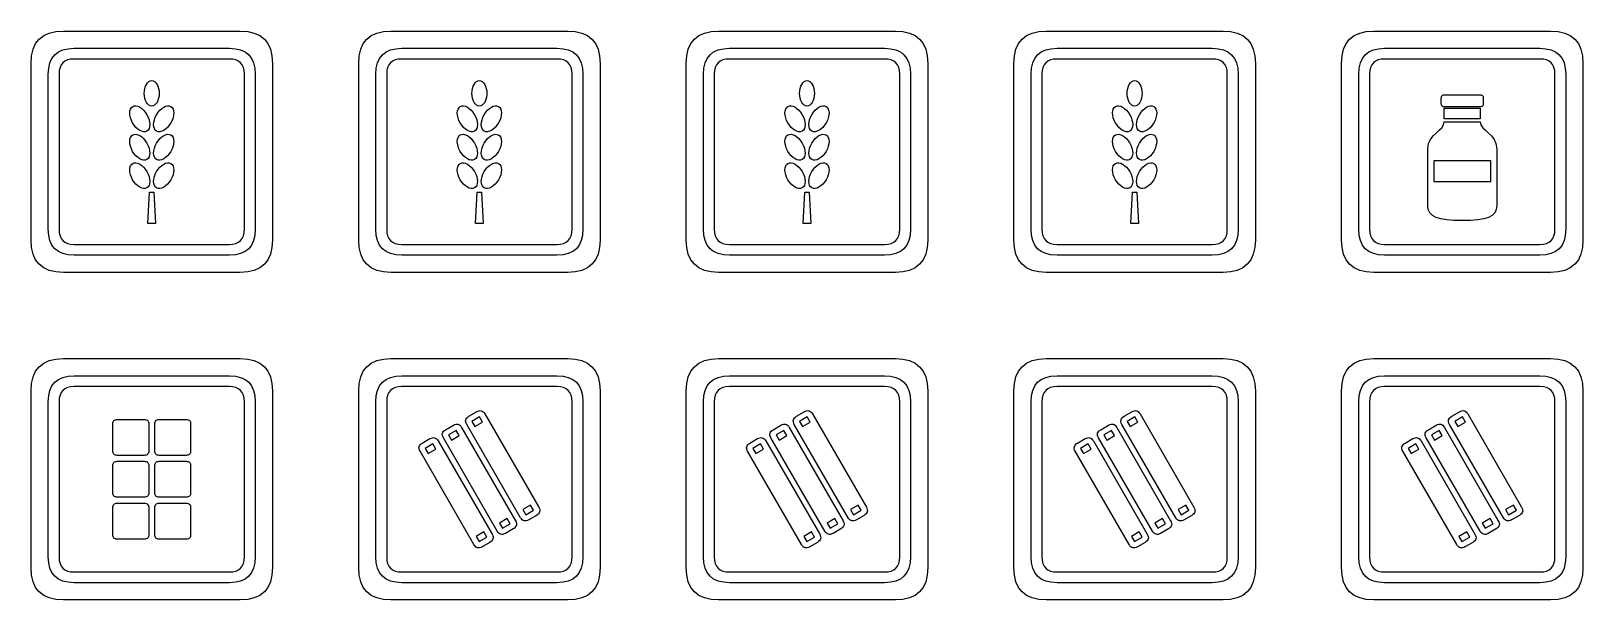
# Model space of a CAD drawing. Extents: x 4 to 289, y 4 to 30.
# Drawn here: x 4 to 76, y 4 to 30.4 of the extents above; entities that cross this region are included whole.
import ezdxf

# ---------------------------------------------------------------- set-up
doc = ezdxf.new("R2010")
doc.units = 0
doc.layers.add('CUT', color=1, linetype='CONTINUOUS')
doc.layers.add('RASTER', color=7, linetype='CONTINUOUS')

msp = doc.modelspace()

# ---------------------------------------------------------------- linework, layer by layer
at = {"layer": 'CUT'}
for points in [[(4, 28.9), (4.023, 29.252), (4.094, 29.556), (4.211, 29.814), (4.375, 30.025), (4.586, 30.189), (4.844, 30.306), (5.148, 30.377), (5.5, 30.4), (13.7, 30.4), (14.052, 30.377), (14.356, 30.306), (14.614, 30.189), (14.825, 30.025), (14.989, 29.814), (15.106, 29.556), (15.177, 29.252), (15.2, 28.9), (15.2, 20.7), (15.177, 20.348), (15.106, 20.044), (14.989, 19.786), (14.825, 19.575), (14.614, 19.411), (14.356, 19.294), (14.052, 19.223), (13.7, 19.2), (5.5, 19.2), (5.148, 19.223), (4.844, 19.294), (4.586, 19.411), (4.375, 19.575), (4.211, 19.786), (4.094, 20.044), (4.023, 20.348), (4, 20.7)], [(19.2, 28.9), (19.223, 29.252), (19.294, 29.556), (19.411, 29.814), (19.575, 30.025), (19.786, 30.189), (20.044, 30.306), (20.348, 30.377), (20.7, 30.4), (28.9, 30.4), (29.252, 30.377), (29.556, 30.306), (29.814, 30.189), (30.025, 30.025), (30.189, 29.814), (30.306, 29.556), (30.377, 29.252), (30.4, 28.9), (30.4, 20.7), (30.377, 20.348), (30.306, 20.044), (30.189, 19.786), (30.025, 19.575), (29.814, 19.411), (29.556, 19.294), (29.252, 19.223), (28.9, 19.2), (20.7, 19.2), (20.348, 19.223), (20.044, 19.294), (19.786, 19.411), (19.575, 19.575), (19.411, 19.786), (19.294, 20.044), (19.223, 20.348), (19.2, 20.7)], [(34.4, 28.9), (34.423, 29.252), (34.494, 29.556), (34.611, 29.814), (34.775, 30.025), (34.986, 30.189), (35.244, 30.306), (35.548, 30.377), (35.9, 30.4), (44.1, 30.4), (44.452, 30.377), (44.756, 30.306), (45.014, 30.189), (45.225, 30.025), (45.389, 29.814), (45.506, 29.556), (45.577, 29.252), (45.6, 28.9), (45.6, 20.7), (45.577, 20.348), (45.506, 20.044), (45.389, 19.786), (45.225, 19.575), (45.014, 19.411), (44.756, 19.294), (44.452, 19.223), (44.1, 19.2), (35.9, 19.2), (35.548, 19.223), (35.244, 19.294), (34.986, 19.411), (34.775, 19.575), (34.611, 19.786), (34.494, 20.044), (34.423, 20.348), (34.4, 20.7)], [(49.6, 28.9), (49.623, 29.252), (49.694, 29.556), (49.811, 29.814), (49.975, 30.025), (50.186, 30.189), (50.444, 30.306), (50.748, 30.377), (51.1, 30.4), (59.3, 30.4), (59.652, 30.377), (59.956, 30.306), (60.214, 30.189), (60.425, 30.025), (60.589, 29.814), (60.706, 29.556), (60.777, 29.252), (60.8, 28.9), (60.8, 20.7), (60.777, 20.348), (60.706, 20.044), (60.589, 19.786), (60.425, 19.575), (60.214, 19.411), (59.956, 19.294), (59.652, 19.223), (59.3, 19.2), (51.1, 19.2), (50.748, 19.223), (50.444, 19.294), (50.186, 19.411), (49.975, 19.575), (49.811, 19.786), (49.694, 20.044), (49.623, 20.348), (49.6, 20.7)], [(64.8, 28.9), (64.823, 29.252), (64.894, 29.556), (65.011, 29.814), (65.175, 30.025), (65.386, 30.189), (65.644, 30.306), (65.948, 30.377), (66.3, 30.4), (74.5, 30.4), (74.852, 30.377), (75.156, 30.306), (75.414, 30.189), (75.625, 30.025), (75.789, 29.814), (75.906, 29.556), (75.977, 29.252), (76, 28.9), (76, 20.7), (75.977, 20.348), (75.906, 20.044), (75.789, 19.786), (75.625, 19.575), (75.414, 19.411), (75.156, 19.294), (74.852, 19.223), (74.5, 19.2), (66.3, 19.2), (65.948, 19.223), (65.644, 19.294), (65.386, 19.411), (65.175, 19.575), (65.011, 19.786), (64.894, 20.044), (64.823, 20.348), (64.8, 20.7)], [(4, 13.7), (4.023, 14.052), (4.094, 14.356), (4.211, 14.614), (4.375, 14.825), (4.586, 14.989), (4.844, 15.106), (5.148, 15.177), (5.5, 15.2), (13.7, 15.2), (14.052, 15.177), (14.356, 15.106), (14.614, 14.989), (14.825, 14.825), (14.989, 14.614), (15.106, 14.356), (15.177, 14.052), (15.2, 13.7), (15.2, 5.5), (15.177, 5.148), (15.106, 4.844), (14.989, 4.586), (14.825, 4.375), (14.614, 4.211), (14.356, 4.094), (14.052, 4.023), (13.7, 4), (5.5, 4), (5.148, 4.023), (4.844, 4.094), (4.586, 4.211), (4.375, 4.375), (4.211, 4.586), (4.094, 4.844), (4.023, 5.148), (4, 5.5)], [(19.2, 13.7), (19.223, 14.052), (19.294, 14.356), (19.411, 14.614), (19.575, 14.825), (19.786, 14.989), (20.044, 15.106), (20.348, 15.177), (20.7, 15.2), (28.9, 15.2), (29.252, 15.177), (29.556, 15.106), (29.814, 14.989), (30.025, 14.825), (30.189, 14.614), (30.306, 14.356), (30.377, 14.052), (30.4, 13.7), (30.4, 5.5), (30.377, 5.148), (30.306, 4.844), (30.189, 4.586), (30.025, 4.375), (29.814, 4.211), (29.556, 4.094), (29.252, 4.023), (28.9, 4), (20.7, 4), (20.348, 4.023), (20.044, 4.094), (19.786, 4.211), (19.575, 4.375), (19.411, 4.586), (19.294, 4.844), (19.223, 5.148), (19.2, 5.5)], [(34.4, 13.7), (34.423, 14.052), (34.494, 14.356), (34.611, 14.614), (34.775, 14.825), (34.986, 14.989), (35.244, 15.106), (35.548, 15.177), (35.9, 15.2), (44.1, 15.2), (44.452, 15.177), (44.756, 15.106), (45.014, 14.989), (45.225, 14.825), (45.389, 14.614), (45.506, 14.356), (45.577, 14.052), (45.6, 13.7), (45.6, 5.5), (45.577, 5.148), (45.506, 4.844), (45.389, 4.586), (45.225, 4.375), (45.014, 4.211), (44.756, 4.094), (44.452, 4.023), (44.1, 4), (35.9, 4), (35.548, 4.023), (35.244, 4.094), (34.986, 4.211), (34.775, 4.375), (34.611, 4.586), (34.494, 4.844), (34.423, 5.148), (34.4, 5.5)], [(49.6, 13.7), (49.623, 14.052), (49.694, 14.356), (49.811, 14.614), (49.975, 14.825), (50.186, 14.989), (50.444, 15.106), (50.748, 15.177), (51.1, 15.2), (59.3, 15.2), (59.652, 15.177), (59.956, 15.106), (60.214, 14.989), (60.425, 14.825), (60.589, 14.614), (60.706, 14.356), (60.777, 14.052), (60.8, 13.7), (60.8, 5.5), (60.777, 5.148), (60.706, 4.844), (60.589, 4.586), (60.425, 4.375), (60.214, 4.211), (59.956, 4.094), (59.652, 4.023), (59.3, 4), (51.1, 4), (50.748, 4.023), (50.444, 4.094), (50.186, 4.211), (49.975, 4.375), (49.811, 4.586), (49.694, 4.844), (49.623, 5.148), (49.6, 5.5)], [(64.8, 13.7), (64.823, 14.052), (64.894, 14.356), (65.011, 14.614), (65.175, 14.825), (65.386, 14.989), (65.644, 15.106), (65.948, 15.177), (66.3, 15.2), (74.5, 15.2), (74.852, 15.177), (75.156, 15.106), (75.414, 14.989), (75.625, 14.825), (75.789, 14.614), (75.906, 14.356), (75.977, 14.052), (76, 13.7), (76, 5.5), (75.977, 5.148), (75.906, 4.844), (75.789, 4.586), (75.625, 4.375), (75.414, 4.211), (75.156, 4.094), (74.852, 4.023), (74.5, 4), (66.3, 4), (65.948, 4.023), (65.644, 4.094), (65.386, 4.211), (65.175, 4.375), (65.011, 4.586), (64.894, 4.844), (64.823, 5.148), (64.8, 5.5)]]:
    msp.add_lwpolyline(points, close=True, dxfattribs=at)
at = {"layer": 'RASTER'}
for points in [[(4.8, 28.4), (4.819, 28.681), (4.875, 28.925), (4.969, 29.131), (5.1, 29.3), (5.269, 29.431), (5.475, 29.525), (5.719, 29.581), (6, 29.6), (13.2, 29.6), (13.481, 29.581), (13.725, 29.525), (13.931, 29.431), (14.1, 29.3), (14.231, 29.131), (14.325, 28.925), (14.381, 28.681), (14.4, 28.4), (14.4, 21.2), (14.381, 20.919), (14.325, 20.675), (14.231, 20.469), (14.1, 20.3), (13.931, 20.169), (13.725, 20.075), (13.481, 20.019), (13.2, 20), (6, 20), (5.719, 20.019), (5.475, 20.075), (5.269, 20.169), (5.1, 20.3), (4.969, 20.469), (4.875, 20.675), (4.819, 20.919), (4.8, 21.2)], [(20, 28.4), (20.019, 28.681), (20.075, 28.925), (20.169, 29.131), (20.3, 29.3), (20.469, 29.431), (20.675, 29.525), (20.919, 29.581), (21.2, 29.6), (28.4, 29.6), (28.681, 29.581), (28.925, 29.525), (29.131, 29.431), (29.3, 29.3), (29.431, 29.131), (29.525, 28.925), (29.581, 28.681), (29.6, 28.4), (29.6, 21.2), (29.581, 20.919), (29.525, 20.675), (29.431, 20.469), (29.3, 20.3), (29.131, 20.169), (28.925, 20.075), (28.681, 20.019), (28.4, 20), (21.2, 20), (20.919, 20.019), (20.675, 20.075), (20.469, 20.169), (20.3, 20.3), (20.169, 20.469), (20.075, 20.675), (20.019, 20.919), (20, 21.2)], [(35.2, 28.4), (35.219, 28.681), (35.275, 28.925), (35.369, 29.131), (35.5, 29.3), (35.669, 29.431), (35.875, 29.525), (36.119, 29.581), (36.4, 29.6), (43.6, 29.6), (43.881, 29.581), (44.125, 29.525), (44.331, 29.431), (44.5, 29.3), (44.631, 29.131), (44.725, 28.925), (44.781, 28.681), (44.8, 28.4), (44.8, 21.2), (44.781, 20.919), (44.725, 20.675), (44.631, 20.469), (44.5, 20.3), (44.331, 20.169), (44.125, 20.075), (43.881, 20.019), (43.6, 20), (36.4, 20), (36.119, 20.019), (35.875, 20.075), (35.669, 20.169), (35.5, 20.3), (35.369, 20.469), (35.275, 20.675), (35.219, 20.919), (35.2, 21.2)], [(50.4, 28.4), (50.419, 28.681), (50.475, 28.925), (50.569, 29.131), (50.7, 29.3), (50.869, 29.431), (51.075, 29.525), (51.319, 29.581), (51.6, 29.6), (58.8, 29.6), (59.081, 29.581), (59.325, 29.525), (59.531, 29.431), (59.7, 29.3), (59.831, 29.131), (59.925, 28.925), (59.981, 28.681), (60, 28.4), (60, 21.2), (59.981, 20.919), (59.925, 20.675), (59.831, 20.469), (59.7, 20.3), (59.531, 20.169), (59.325, 20.075), (59.081, 20.019), (58.8, 20), (51.6, 20), (51.319, 20.019), (51.075, 20.075), (50.869, 20.169), (50.7, 20.3), (50.569, 20.469), (50.475, 20.675), (50.419, 20.919), (50.4, 21.2)], [(65.6, 28.4), (65.619, 28.681), (65.675, 28.925), (65.769, 29.131), (65.9, 29.3), (66.069, 29.431), (66.275, 29.525), (66.519, 29.581), (66.8, 29.6), (74, 29.6), (74.281, 29.581), (74.525, 29.525), (74.731, 29.431), (74.9, 29.3), (75.031, 29.131), (75.125, 28.925), (75.181, 28.681), (75.2, 28.4), (75.2, 21.2), (75.181, 20.919), (75.125, 20.675), (75.031, 20.469), (74.9, 20.3), (74.731, 20.169), (74.525, 20.075), (74.281, 20.019), (74, 20), (66.8, 20), (66.519, 20.019), (66.275, 20.075), (66.069, 20.169), (65.9, 20.3), (65.769, 20.469), (65.675, 20.675), (65.619, 20.919), (65.6, 21.2)], [(5.3, 28.4), (5.3, 21.2), (5.311, 21.036), (5.344, 20.894), (5.398, 20.773), (5.475, 20.675), (5.573, 20.598), (5.694, 20.544), (5.836, 20.511), (6, 20.5), (13.2, 20.5), (13.364, 20.511), (13.506, 20.544), (13.627, 20.598), (13.725, 20.675), (13.802, 20.773), (13.856, 20.894), (13.889, 21.036), (13.9, 21.2), (13.9, 28.4), (13.889, 28.564), (13.856, 28.706), (13.802, 28.827), (13.725, 28.925), (13.627, 29.002), (13.506, 29.056), (13.364, 29.089), (13.2, 29.1), (6, 29.1), (5.836, 29.089), (5.694, 29.056), (5.573, 29.002), (5.475, 28.925), (5.398, 28.827), (5.344, 28.706), (5.311, 28.564), (5.3, 28.4)], [(20.5, 28.4), (20.5, 21.2), (20.511, 21.036), (20.544, 20.894), (20.598, 20.773), (20.675, 20.675), (20.773, 20.598), (20.894, 20.544), (21.036, 20.511), (21.2, 20.5), (28.4, 20.5), (28.564, 20.511), (28.706, 20.544), (28.827, 20.598), (28.925, 20.675), (29.002, 20.773), (29.056, 20.894), (29.089, 21.036), (29.1, 21.2), (29.1, 28.4), (29.089, 28.564), (29.056, 28.706), (29.002, 28.827), (28.925, 28.925), (28.827, 29.002), (28.706, 29.056), (28.564, 29.089), (28.4, 29.1), (21.2, 29.1), (21.036, 29.089), (20.894, 29.056), (20.773, 29.002), (20.675, 28.925), (20.598, 28.827), (20.544, 28.706), (20.511, 28.564), (20.5, 28.4)], [(35.7, 28.4), (35.7, 21.2), (35.711, 21.036), (35.744, 20.894), (35.798, 20.773), (35.875, 20.675), (35.973, 20.598), (36.094, 20.544), (36.236, 20.511), (36.4, 20.5), (43.6, 20.5), (43.764, 20.511), (43.906, 20.544), (44.027, 20.598), (44.125, 20.675), (44.202, 20.773), (44.256, 20.894), (44.289, 21.036), (44.3, 21.2), (44.3, 28.4), (44.289, 28.564), (44.256, 28.706), (44.202, 28.827), (44.125, 28.925), (44.027, 29.002), (43.906, 29.056), (43.764, 29.089), (43.6, 29.1), (36.4, 29.1), (36.236, 29.089), (36.094, 29.056), (35.973, 29.002), (35.875, 28.925), (35.798, 28.827), (35.744, 28.706), (35.711, 28.564), (35.7, 28.4)], [(50.9, 28.4), (50.9, 21.2), (50.911, 21.036), (50.944, 20.894), (50.998, 20.773), (51.075, 20.675), (51.173, 20.598), (51.294, 20.544), (51.436, 20.511), (51.6, 20.5), (58.8, 20.5), (58.964, 20.511), (59.106, 20.544), (59.227, 20.598), (59.325, 20.675), (59.402, 20.773), (59.456, 20.894), (59.489, 21.036), (59.5, 21.2), (59.5, 28.4), (59.489, 28.564), (59.456, 28.706), (59.402, 28.827), (59.325, 28.925), (59.227, 29.002), (59.106, 29.056), (58.964, 29.089), (58.8, 29.1), (51.6, 29.1), (51.436, 29.089), (51.294, 29.056), (51.173, 29.002), (51.075, 28.925), (50.998, 28.827), (50.944, 28.706), (50.911, 28.564), (50.9, 28.4)], [(66.1, 28.4), (66.1, 21.2), (66.111, 21.036), (66.144, 20.894), (66.198, 20.773), (66.275, 20.675), (66.373, 20.598), (66.494, 20.544), (66.636, 20.511), (66.8, 20.5), (74, 20.5), (74.164, 20.511), (74.306, 20.544), (74.427, 20.598), (74.525, 20.675), (74.602, 20.773), (74.656, 20.894), (74.689, 21.036), (74.7, 21.2), (74.7, 28.4), (74.689, 28.564), (74.656, 28.706), (74.602, 28.827), (74.525, 28.925), (74.427, 29.002), (74.306, 29.056), (74.164, 29.089), (74, 29.1), (66.8, 29.1), (66.636, 29.089), (66.494, 29.056), (66.373, 29.002), (66.275, 28.925), (66.198, 28.827), (66.144, 28.706), (66.111, 28.564), (66.1, 28.4)], [(9.947, 27.508), (9.94, 27.389), (9.92, 27.278), (9.888, 27.178), (9.846, 27.091), (9.794, 27.019), (9.735, 26.964), (9.67, 26.93), (9.6, 26.918), (9.53, 26.93), (9.465, 26.964), (9.406, 27.019), (9.354, 27.091), (9.312, 27.178), (9.28, 27.278), (9.26, 27.389), (9.253, 27.508), (9.26, 27.627), (9.28, 27.738), (9.312, 27.838), (9.354, 27.926), (9.406, 27.998), (9.465, 28.052), (9.53, 28.086), (9.6, 28.098), (9.67, 28.086), (9.735, 28.052), (9.794, 27.998), (9.846, 27.926), (9.888, 27.838), (9.92, 27.738), (9.94, 27.627), (9.947, 27.508)], [(25.147, 27.508), (25.14, 27.389), (25.12, 27.278), (25.088, 27.178), (25.046, 27.091), (24.994, 27.019), (24.935, 26.964), (24.87, 26.93), (24.8, 26.918), (24.73, 26.93), (24.665, 26.964), (24.606, 27.019), (24.554, 27.091), (24.512, 27.178), (24.48, 27.278), (24.46, 27.389), (24.453, 27.508), (24.46, 27.627), (24.48, 27.738), (24.512, 27.838), (24.554, 27.926), (24.606, 27.998), (24.665, 28.052), (24.73, 28.086), (24.8, 28.098), (24.87, 28.086), (24.935, 28.052), (24.994, 27.998), (25.046, 27.926), (25.088, 27.838), (25.12, 27.738), (25.14, 27.627), (25.147, 27.508)], [(40.347, 27.508), (40.34, 27.389), (40.32, 27.278), (40.288, 27.178), (40.246, 27.091), (40.194, 27.019), (40.135, 26.964), (40.07, 26.93), (40, 26.918), (39.93, 26.93), (39.865, 26.964), (39.806, 27.019), (39.754, 27.091), (39.712, 27.178), (39.68, 27.278), (39.66, 27.389), (39.653, 27.508), (39.66, 27.627), (39.68, 27.738), (39.712, 27.838), (39.754, 27.926), (39.806, 27.998), (39.865, 28.052), (39.93, 28.086), (40, 28.098), (40.07, 28.086), (40.135, 28.052), (40.194, 27.998), (40.246, 27.926), (40.288, 27.838), (40.32, 27.738), (40.34, 27.627), (40.347, 27.508)], [(55.547, 27.508), (55.54, 27.389), (55.52, 27.278), (55.488, 27.178), (55.446, 27.091), (55.394, 27.019), (55.335, 26.964), (55.27, 26.93), (55.2, 26.918), (55.13, 26.93), (55.065, 26.964), (55.006, 27.019), (54.954, 27.091), (54.912, 27.178), (54.88, 27.278), (54.86, 27.389), (54.853, 27.508), (54.86, 27.627), (54.88, 27.738), (54.912, 27.838), (54.954, 27.926), (55.006, 27.998), (55.065, 28.052), (55.13, 28.086), (55.2, 28.098), (55.27, 28.086), (55.335, 28.052), (55.394, 27.998), (55.446, 27.926), (55.488, 27.838), (55.52, 27.738), (55.54, 27.627), (55.547, 27.508)], [(69.428, 27.3), (69.43, 27.332), (69.437, 27.361), (69.447, 27.384), (69.463, 27.404), (69.482, 27.419), (69.506, 27.43), (69.534, 27.437), (69.567, 27.439), (71.233, 27.439), (71.266, 27.437), (71.294, 27.43), (71.318, 27.419), (71.337, 27.404), (71.353, 27.384), (71.363, 27.361), (71.37, 27.332), (71.372, 27.3), (71.372, 27.022), (71.37, 26.99), (71.363, 26.961), (71.353, 26.937), (71.337, 26.918), (71.318, 26.903), (71.294, 26.892), (71.266, 26.885), (71.233, 26.883), (69.567, 26.883), (69.534, 26.885), (69.506, 26.892), (69.482, 26.903), (69.463, 26.918), (69.447, 26.937), (69.437, 26.961), (69.43, 26.99), (69.428, 27.022)], [(9.375, 26.519), (9.435, 26.4), (9.478, 26.281), (9.503, 26.167), (9.512, 26.059), (9.503, 25.961), (9.477, 25.876), (9.434, 25.806), (9.374, 25.756), (9.301, 25.73), (9.22, 25.727), (9.133, 25.747), (9.044, 25.789), (8.955, 25.85), (8.868, 25.929), (8.787, 26.025), (8.714, 26.137), (8.654, 26.256), (8.611, 26.374), (8.586, 26.489), (8.577, 26.597), (8.586, 26.695), (8.612, 26.78), (8.655, 26.849), (8.715, 26.899), (8.788, 26.926), (8.869, 26.928), (8.956, 26.908), (9.045, 26.867), (9.134, 26.805), (9.221, 26.726), (9.302, 26.63), (9.375, 26.519)], [(10.486, 26.137), (10.413, 26.025), (10.332, 25.929), (10.245, 25.85), (10.156, 25.789), (10.067, 25.747), (9.98, 25.727), (9.899, 25.73), (9.826, 25.756), (9.766, 25.806), (9.723, 25.876), (9.697, 25.961), (9.688, 26.059), (9.697, 26.167), (9.722, 26.281), (9.765, 26.4), (9.825, 26.519), (9.898, 26.63), (9.979, 26.726), (10.066, 26.805), (10.155, 26.867), (10.244, 26.908), (10.331, 26.928), (10.412, 26.926), (10.485, 26.899), (10.545, 26.849), (10.588, 26.78), (10.614, 26.695), (10.623, 26.597), (10.614, 26.489), (10.589, 26.374), (10.546, 26.256), (10.486, 26.137)], [(24.575, 26.519), (24.635, 26.4), (24.678, 26.281), (24.703, 26.167), (24.712, 26.059), (24.703, 25.961), (24.677, 25.876), (24.634, 25.806), (24.574, 25.756), (24.501, 25.73), (24.42, 25.727), (24.333, 25.747), (24.244, 25.789), (24.155, 25.85), (24.068, 25.929), (23.987, 26.025), (23.914, 26.137), (23.854, 26.256), (23.811, 26.374), (23.786, 26.489), (23.777, 26.597), (23.786, 26.695), (23.812, 26.78), (23.855, 26.849), (23.915, 26.899), (23.988, 26.926), (24.069, 26.928), (24.156, 26.908), (24.245, 26.867), (24.334, 26.805), (24.421, 26.726), (24.502, 26.63), (24.575, 26.519)], [(25.686, 26.137), (25.613, 26.025), (25.532, 25.929), (25.445, 25.85), (25.356, 25.789), (25.267, 25.747), (25.18, 25.727), (25.099, 25.73), (25.026, 25.756), (24.966, 25.806), (24.923, 25.876), (24.897, 25.961), (24.888, 26.059), (24.897, 26.167), (24.922, 26.281), (24.965, 26.4), (25.025, 26.519), (25.098, 26.63), (25.179, 26.726), (25.266, 26.805), (25.355, 26.867), (25.444, 26.908), (25.531, 26.928), (25.612, 26.926), (25.685, 26.899), (25.745, 26.849), (25.788, 26.78), (25.814, 26.695), (25.823, 26.597), (25.814, 26.489), (25.789, 26.374), (25.746, 26.256), (25.686, 26.137)], [(39.775, 26.519), (39.835, 26.4), (39.878, 26.281), (39.903, 26.167), (39.912, 26.059), (39.903, 25.961), (39.877, 25.876), (39.834, 25.806), (39.774, 25.756), (39.701, 25.73), (39.62, 25.727), (39.533, 25.747), (39.444, 25.789), (39.355, 25.85), (39.268, 25.929), (39.187, 26.025), (39.114, 26.137), (39.054, 26.256), (39.011, 26.374), (38.986, 26.489), (38.977, 26.597), (38.986, 26.695), (39.012, 26.78), (39.055, 26.849), (39.115, 26.899), (39.188, 26.926), (39.269, 26.928), (39.356, 26.908), (39.445, 26.867), (39.534, 26.805), (39.621, 26.726), (39.702, 26.63), (39.775, 26.519)], [(40.886, 26.137), (40.813, 26.025), (40.732, 25.929), (40.645, 25.85), (40.556, 25.789), (40.467, 25.747), (40.38, 25.727), (40.299, 25.73), (40.226, 25.756), (40.166, 25.806), (40.123, 25.876), (40.097, 25.961), (40.088, 26.059), (40.097, 26.167), (40.122, 26.281), (40.165, 26.4), (40.225, 26.519), (40.298, 26.63), (40.379, 26.726), (40.466, 26.805), (40.555, 26.867), (40.644, 26.908), (40.731, 26.928), (40.812, 26.926), (40.885, 26.899), (40.945, 26.849), (40.988, 26.78), (41.014, 26.695), (41.023, 26.597), (41.014, 26.489), (40.989, 26.374), (40.946, 26.256), (40.886, 26.137)], [(54.975, 26.519), (55.035, 26.4), (55.078, 26.281), (55.103, 26.167), (55.112, 26.059), (55.103, 25.961), (55.077, 25.876), (55.034, 25.806), (54.974, 25.756), (54.901, 25.73), (54.82, 25.727), (54.733, 25.747), (54.644, 25.789), (54.555, 25.85), (54.468, 25.929), (54.387, 26.025), (54.314, 26.137), (54.254, 26.256), (54.211, 26.374), (54.186, 26.489), (54.177, 26.597), (54.186, 26.695), (54.212, 26.78), (54.255, 26.849), (54.315, 26.899), (54.388, 26.926), (54.469, 26.928), (54.556, 26.908), (54.645, 26.867), (54.734, 26.805), (54.821, 26.726), (54.902, 26.63), (54.975, 26.519)], [(56.086, 26.137), (56.013, 26.025), (55.932, 25.929), (55.845, 25.85), (55.756, 25.789), (55.667, 25.747), (55.58, 25.727), (55.499, 25.73), (55.426, 25.756), (55.366, 25.806), (55.323, 25.876), (55.297, 25.961), (55.288, 26.059), (55.297, 26.167), (55.322, 26.281), (55.365, 26.4), (55.425, 26.519), (55.498, 26.63), (55.579, 26.726), (55.666, 26.805), (55.755, 26.867), (55.844, 26.908), (55.931, 26.928), (56.012, 26.926), (56.085, 26.899), (56.145, 26.849), (56.188, 26.78), (56.214, 26.695), (56.223, 26.597), (56.214, 26.489), (56.189, 26.374), (56.146, 26.256), (56.086, 26.137)], [(69.567, 26.814), (71.233, 26.814), (71.233, 26.328), (69.567, 26.328)], [(69.567, 26.189), (71.233, 26.189), (71.266, 26.044), (71.353, 25.915), (71.475, 25.793), (71.615, 25.668), (71.755, 25.53), (71.878, 25.369), (71.964, 25.175), (71.997, 24.939), (71.997, 22.3), (71.974, 22.111), (71.904, 21.957), (71.785, 21.836), (71.615, 21.745), (71.394, 21.679), (71.118, 21.636), (70.788, 21.613), (70.4, 21.606), (70.012, 21.613), (69.682, 21.636), (69.406, 21.679), (69.185, 21.745), (69.015, 21.836), (68.896, 21.957), (68.826, 22.111), (68.803, 22.3), (68.803, 24.939), (68.836, 25.175), (68.922, 25.369), (69.045, 25.53), (69.185, 25.668), (69.325, 25.793), (69.447, 25.915), (69.534, 26.044), (69.567, 26.189)], [(9.375, 25.199), (9.435, 25.08), (9.478, 24.962), (9.503, 24.847), (9.512, 24.739), (9.503, 24.641), (9.477, 24.556), (9.434, 24.487), (9.374, 24.437), (9.301, 24.41), (9.22, 24.408), (9.133, 24.428), (9.044, 24.469), (8.955, 24.531), (8.868, 24.61), (8.787, 24.706), (8.714, 24.817), (8.654, 24.936), (8.611, 25.055), (8.586, 25.169), (8.577, 25.277), (8.586, 25.375), (8.612, 25.46), (8.655, 25.53), (8.715, 25.58), (8.788, 25.606), (8.869, 25.609), (8.956, 25.589), (9.045, 25.547), (9.134, 25.486), (9.221, 25.407), (9.302, 25.311), (9.375, 25.199)], [(10.486, 24.817), (10.413, 24.706), (10.332, 24.61), (10.245, 24.531), (10.156, 24.469), (10.067, 24.428), (9.98, 24.408), (9.899, 24.41), (9.826, 24.437), (9.766, 24.487), (9.723, 24.556), (9.697, 24.641), (9.688, 24.739), (9.697, 24.847), (9.722, 24.962), (9.765, 25.08), (9.825, 25.199), (9.898, 25.311), (9.979, 25.407), (10.066, 25.486), (10.155, 25.547), (10.244, 25.589), (10.331, 25.609), (10.412, 25.606), (10.485, 25.58), (10.545, 25.53), (10.588, 25.46), (10.614, 25.375), (10.623, 25.277), (10.614, 25.169), (10.589, 25.055), (10.546, 24.936), (10.486, 24.817)], [(24.575, 25.199), (24.635, 25.08), (24.678, 24.962), (24.703, 24.847), (24.712, 24.739), (24.703, 24.641), (24.677, 24.556), (24.634, 24.487), (24.574, 24.437), (24.501, 24.41), (24.42, 24.408), (24.333, 24.428), (24.244, 24.469), (24.155, 24.531), (24.068, 24.61), (23.987, 24.706), (23.914, 24.817), (23.854, 24.936), (23.811, 25.055), (23.786, 25.169), (23.777, 25.277), (23.786, 25.375), (23.812, 25.46), (23.855, 25.53), (23.915, 25.58), (23.988, 25.606), (24.069, 25.609), (24.156, 25.589), (24.245, 25.547), (24.334, 25.486), (24.421, 25.407), (24.502, 25.311), (24.575, 25.199)], [(25.686, 24.817), (25.613, 24.706), (25.532, 24.61), (25.445, 24.531), (25.356, 24.469), (25.267, 24.428), (25.18, 24.408), (25.099, 24.41), (25.026, 24.437), (24.966, 24.487), (24.923, 24.556), (24.897, 24.641), (24.888, 24.739), (24.897, 24.847), (24.922, 24.962), (24.965, 25.08), (25.025, 25.199), (25.098, 25.311), (25.179, 25.407), (25.266, 25.486), (25.355, 25.547), (25.444, 25.589), (25.531, 25.609), (25.612, 25.606), (25.685, 25.58), (25.745, 25.53), (25.788, 25.46), (25.814, 25.375), (25.823, 25.277), (25.814, 25.169), (25.789, 25.055), (25.746, 24.936), (25.686, 24.817)], [(39.775, 25.199), (39.835, 25.08), (39.878, 24.962), (39.903, 24.847), (39.912, 24.739), (39.903, 24.641), (39.877, 24.556), (39.834, 24.487), (39.774, 24.437), (39.701, 24.41), (39.62, 24.408), (39.533, 24.428), (39.444, 24.469), (39.355, 24.531), (39.268, 24.61), (39.187, 24.706), (39.114, 24.817), (39.054, 24.936), (39.011, 25.055), (38.986, 25.169), (38.977, 25.277), (38.986, 25.375), (39.012, 25.46), (39.055, 25.53), (39.115, 25.58), (39.188, 25.606), (39.269, 25.609), (39.356, 25.589), (39.445, 25.547), (39.534, 25.486), (39.621, 25.407), (39.702, 25.311), (39.775, 25.199)], [(40.886, 24.817), (40.813, 24.706), (40.732, 24.61), (40.645, 24.531), (40.556, 24.469), (40.467, 24.428), (40.38, 24.408), (40.299, 24.41), (40.226, 24.437), (40.166, 24.487), (40.123, 24.556), (40.097, 24.641), (40.088, 24.739), (40.097, 24.847), (40.122, 24.962), (40.165, 25.08), (40.225, 25.199), (40.298, 25.311), (40.379, 25.407), (40.466, 25.486), (40.555, 25.547), (40.644, 25.589), (40.731, 25.609), (40.812, 25.606), (40.885, 25.58), (40.945, 25.53), (40.988, 25.46), (41.014, 25.375), (41.023, 25.277), (41.014, 25.169), (40.989, 25.055), (40.946, 24.936), (40.886, 24.817)], [(54.975, 25.199), (55.035, 25.08), (55.078, 24.962), (55.103, 24.847), (55.112, 24.739), (55.103, 24.641), (55.077, 24.556), (55.034, 24.487), (54.974, 24.437), (54.901, 24.41), (54.82, 24.408), (54.733, 24.428), (54.644, 24.469), (54.555, 24.531), (54.468, 24.61), (54.387, 24.706), (54.314, 24.817), (54.254, 24.936), (54.211, 25.055), (54.186, 25.169), (54.177, 25.277), (54.186, 25.375), (54.212, 25.46), (54.255, 25.53), (54.315, 25.58), (54.388, 25.606), (54.469, 25.609), (54.556, 25.589), (54.645, 25.547), (54.734, 25.486), (54.821, 25.407), (54.902, 25.311), (54.975, 25.199)], [(56.086, 24.817), (56.013, 24.706), (55.932, 24.61), (55.845, 24.531), (55.756, 24.469), (55.667, 24.428), (55.58, 24.408), (55.499, 24.41), (55.426, 24.437), (55.366, 24.487), (55.323, 24.556), (55.297, 24.641), (55.288, 24.739), (55.297, 24.847), (55.322, 24.962), (55.365, 25.08), (55.425, 25.199), (55.498, 25.311), (55.579, 25.407), (55.666, 25.486), (55.755, 25.547), (55.844, 25.589), (55.931, 25.609), (56.012, 25.606), (56.085, 25.58), (56.145, 25.53), (56.188, 25.46), (56.214, 25.375), (56.223, 25.277), (56.214, 25.169), (56.189, 25.055), (56.146, 24.936), (56.086, 24.817)], [(9.375, 23.88), (9.435, 23.761), (9.478, 23.643), (9.503, 23.528), (9.512, 23.42), (9.503, 23.322), (9.477, 23.237), (9.434, 23.168), (9.374, 23.118), (9.301, 23.091), (9.22, 23.088), (9.133, 23.108), (9.044, 23.15), (8.955, 23.211), (8.868, 23.291), (8.787, 23.387), (8.714, 23.498), (8.654, 23.617), (8.611, 23.735), (8.586, 23.85), (8.577, 23.958), (8.586, 24.056), (8.612, 24.141), (8.655, 24.21), (8.715, 24.26), (8.788, 24.287), (8.869, 24.29), (8.956, 24.269), (9.045, 24.228), (9.134, 24.167), (9.221, 24.087), (9.302, 23.991), (9.375, 23.88)], [(10.486, 23.498), (10.413, 23.387), (10.332, 23.291), (10.245, 23.211), (10.156, 23.15), (10.067, 23.108), (9.98, 23.088), (9.899, 23.091), (9.826, 23.118), (9.766, 23.168), (9.723, 23.237), (9.697, 23.322), (9.688, 23.42), (9.697, 23.528), (9.722, 23.643), (9.765, 23.761), (9.825, 23.88), (9.898, 23.991), (9.979, 24.087), (10.066, 24.167), (10.155, 24.228), (10.244, 24.269), (10.331, 24.29), (10.412, 24.287), (10.485, 24.26), (10.545, 24.21), (10.588, 24.141), (10.614, 24.056), (10.623, 23.958), (10.614, 23.85), (10.589, 23.735), (10.546, 23.617), (10.486, 23.498)], [(24.575, 23.88), (24.635, 23.761), (24.678, 23.643), (24.703, 23.528), (24.712, 23.42), (24.703, 23.322), (24.677, 23.237), (24.634, 23.168), (24.574, 23.118), (24.501, 23.091), (24.42, 23.088), (24.333, 23.108), (24.244, 23.15), (24.155, 23.211), (24.068, 23.291), (23.987, 23.387), (23.914, 23.498), (23.854, 23.617), (23.811, 23.735), (23.786, 23.85), (23.777, 23.958), (23.786, 24.056), (23.812, 24.141), (23.855, 24.21), (23.915, 24.26), (23.988, 24.287), (24.069, 24.29), (24.156, 24.269), (24.245, 24.228), (24.334, 24.167), (24.421, 24.087), (24.502, 23.991), (24.575, 23.88)], [(25.686, 23.498), (25.613, 23.387), (25.532, 23.291), (25.445, 23.211), (25.356, 23.15), (25.267, 23.108), (25.18, 23.088), (25.099, 23.091), (25.026, 23.118), (24.966, 23.168), (24.923, 23.237), (24.897, 23.322), (24.888, 23.42), (24.897, 23.528), (24.922, 23.643), (24.965, 23.761), (25.025, 23.88), (25.098, 23.991), (25.179, 24.087), (25.266, 24.167), (25.355, 24.228), (25.444, 24.269), (25.531, 24.29), (25.612, 24.287), (25.685, 24.26), (25.745, 24.21), (25.788, 24.141), (25.814, 24.056), (25.823, 23.958), (25.814, 23.85), (25.789, 23.735), (25.746, 23.617), (25.686, 23.498)], [(39.775, 23.88), (39.835, 23.761), (39.878, 23.643), (39.903, 23.528), (39.912, 23.42), (39.903, 23.322), (39.877, 23.237), (39.834, 23.168), (39.774, 23.118), (39.701, 23.091), (39.62, 23.088), (39.533, 23.108), (39.444, 23.15), (39.355, 23.211), (39.268, 23.291), (39.187, 23.387), (39.114, 23.498), (39.054, 23.617), (39.011, 23.735), (38.986, 23.85), (38.977, 23.958), (38.986, 24.056), (39.012, 24.141), (39.055, 24.21), (39.115, 24.26), (39.188, 24.287), (39.269, 24.29), (39.356, 24.269), (39.445, 24.228), (39.534, 24.167), (39.621, 24.087), (39.702, 23.991), (39.775, 23.88)], [(40.886, 23.498), (40.813, 23.387), (40.732, 23.291), (40.645, 23.211), (40.556, 23.15), (40.467, 23.108), (40.38, 23.088), (40.299, 23.091), (40.226, 23.118), (40.166, 23.168), (40.123, 23.237), (40.097, 23.322), (40.088, 23.42), (40.097, 23.528), (40.122, 23.643), (40.165, 23.761), (40.225, 23.88), (40.298, 23.991), (40.379, 24.087), (40.466, 24.167), (40.555, 24.228), (40.644, 24.269), (40.731, 24.29), (40.812, 24.287), (40.885, 24.26), (40.945, 24.21), (40.988, 24.141), (41.014, 24.056), (41.023, 23.958), (41.014, 23.85), (40.989, 23.735), (40.946, 23.617), (40.886, 23.498)], [(54.975, 23.88), (55.035, 23.761), (55.078, 23.643), (55.103, 23.528), (55.112, 23.42), (55.103, 23.322), (55.077, 23.237), (55.034, 23.168), (54.974, 23.118), (54.901, 23.091), (54.82, 23.088), (54.733, 23.108), (54.644, 23.15), (54.555, 23.211), (54.468, 23.291), (54.387, 23.387), (54.314, 23.498), (54.254, 23.617), (54.211, 23.735), (54.186, 23.85), (54.177, 23.958), (54.186, 24.056), (54.212, 24.141), (54.255, 24.21), (54.315, 24.26), (54.388, 24.287), (54.469, 24.29), (54.556, 24.269), (54.645, 24.228), (54.734, 24.167), (54.821, 24.087), (54.902, 23.991), (54.975, 23.88)], [(56.086, 23.498), (56.013, 23.387), (55.932, 23.291), (55.845, 23.211), (55.756, 23.15), (55.667, 23.108), (55.58, 23.088), (55.499, 23.091), (55.426, 23.118), (55.366, 23.168), (55.323, 23.237), (55.297, 23.322), (55.288, 23.42), (55.297, 23.528), (55.322, 23.643), (55.365, 23.761), (55.425, 23.88), (55.498, 23.991), (55.579, 24.087), (55.666, 24.167), (55.755, 24.228), (55.844, 24.269), (55.931, 24.29), (56.012, 24.287), (56.085, 24.26), (56.145, 24.21), (56.188, 24.141), (56.214, 24.056), (56.223, 23.958), (56.214, 23.85), (56.189, 23.735), (56.146, 23.617), (56.086, 23.498)], [(69.081, 24.383), (69.081, 23.411), (71.719, 23.411), (71.719, 24.383), (69.081, 24.383)], [(9.496, 22.925), (9.704, 22.925), (9.774, 21.467), (9.426, 21.467)], [(24.696, 22.925), (24.904, 22.925), (24.974, 21.467), (24.626, 21.467)], [(39.896, 22.925), (40.104, 22.925), (40.174, 21.467), (39.826, 21.467)], [(55.096, 22.925), (55.304, 22.925), (55.374, 21.467), (55.026, 21.467)], [(4.8, 13.2), (4.819, 13.481), (4.875, 13.725), (4.969, 13.931), (5.1, 14.1), (5.269, 14.231), (5.475, 14.325), (5.719, 14.381), (6, 14.4), (13.2, 14.4), (13.481, 14.381), (13.725, 14.325), (13.931, 14.231), (14.1, 14.1), (14.231, 13.931), (14.325, 13.725), (14.381, 13.481), (14.4, 13.2), (14.4, 6), (14.381, 5.719), (14.325, 5.475), (14.231, 5.269), (14.1, 5.1), (13.931, 4.969), (13.725, 4.875), (13.481, 4.819), (13.2, 4.8), (6, 4.8), (5.719, 4.819), (5.475, 4.875), (5.269, 4.969), (5.1, 5.1), (4.969, 5.269), (4.875, 5.475), (4.819, 5.719), (4.8, 6)], [(20, 13.2), (20.019, 13.481), (20.075, 13.725), (20.169, 13.931), (20.3, 14.1), (20.469, 14.231), (20.675, 14.325), (20.919, 14.381), (21.2, 14.4), (28.4, 14.4), (28.681, 14.381), (28.925, 14.325), (29.131, 14.231), (29.3, 14.1), (29.431, 13.931), (29.525, 13.725), (29.581, 13.481), (29.6, 13.2), (29.6, 6), (29.581, 5.719), (29.525, 5.475), (29.431, 5.269), (29.3, 5.1), (29.131, 4.969), (28.925, 4.875), (28.681, 4.819), (28.4, 4.8), (21.2, 4.8), (20.919, 4.819), (20.675, 4.875), (20.469, 4.969), (20.3, 5.1), (20.169, 5.269), (20.075, 5.475), (20.019, 5.719), (20, 6)], [(35.2, 13.2), (35.219, 13.481), (35.275, 13.725), (35.369, 13.931), (35.5, 14.1), (35.669, 14.231), (35.875, 14.325), (36.119, 14.381), (36.4, 14.4), (43.6, 14.4), (43.881, 14.381), (44.125, 14.325), (44.331, 14.231), (44.5, 14.1), (44.631, 13.931), (44.725, 13.725), (44.781, 13.481), (44.8, 13.2), (44.8, 6), (44.781, 5.719), (44.725, 5.475), (44.631, 5.269), (44.5, 5.1), (44.331, 4.969), (44.125, 4.875), (43.881, 4.819), (43.6, 4.8), (36.4, 4.8), (36.119, 4.819), (35.875, 4.875), (35.669, 4.969), (35.5, 5.1), (35.369, 5.269), (35.275, 5.475), (35.219, 5.719), (35.2, 6)], [(50.4, 13.2), (50.419, 13.481), (50.475, 13.725), (50.569, 13.931), (50.7, 14.1), (50.869, 14.231), (51.075, 14.325), (51.319, 14.381), (51.6, 14.4), (58.8, 14.4), (59.081, 14.381), (59.325, 14.325), (59.531, 14.231), (59.7, 14.1), (59.831, 13.931), (59.925, 13.725), (59.981, 13.481), (60, 13.2), (60, 6), (59.981, 5.719), (59.925, 5.475), (59.831, 5.269), (59.7, 5.1), (59.531, 4.969), (59.325, 4.875), (59.081, 4.819), (58.8, 4.8), (51.6, 4.8), (51.319, 4.819), (51.075, 4.875), (50.869, 4.969), (50.7, 5.1), (50.569, 5.269), (50.475, 5.475), (50.419, 5.719), (50.4, 6)], [(65.6, 13.2), (65.619, 13.481), (65.675, 13.725), (65.769, 13.931), (65.9, 14.1), (66.069, 14.231), (66.275, 14.325), (66.519, 14.381), (66.8, 14.4), (74, 14.4), (74.281, 14.381), (74.525, 14.325), (74.731, 14.231), (74.9, 14.1), (75.031, 13.931), (75.125, 13.725), (75.181, 13.481), (75.2, 13.2), (75.2, 6), (75.181, 5.719), (75.125, 5.475), (75.031, 5.269), (74.9, 5.1), (74.731, 4.969), (74.525, 4.875), (74.281, 4.819), (74, 4.8), (66.8, 4.8), (66.519, 4.819), (66.275, 4.875), (66.069, 4.969), (65.9, 5.1), (65.769, 5.269), (65.675, 5.475), (65.619, 5.719), (65.6, 6)], [(5.3, 13.2), (5.3, 6), (5.311, 5.836), (5.344, 5.694), (5.398, 5.573), (5.475, 5.475), (5.573, 5.398), (5.694, 5.344), (5.836, 5.311), (6, 5.3), (13.2, 5.3), (13.364, 5.311), (13.506, 5.344), (13.627, 5.398), (13.725, 5.475), (13.802, 5.573), (13.856, 5.694), (13.889, 5.836), (13.9, 6), (13.9, 13.2), (13.889, 13.364), (13.856, 13.506), (13.802, 13.627), (13.725, 13.725), (13.627, 13.802), (13.506, 13.856), (13.364, 13.889), (13.2, 13.9), (6, 13.9), (5.836, 13.889), (5.694, 13.856), (5.573, 13.802), (5.475, 13.725), (5.398, 13.627), (5.344, 13.506), (5.311, 13.364), (5.3, 13.2)], [(20.5, 13.2), (20.5, 6), (20.511, 5.836), (20.544, 5.694), (20.598, 5.573), (20.675, 5.475), (20.773, 5.398), (20.894, 5.344), (21.036, 5.311), (21.2, 5.3), (28.4, 5.3), (28.564, 5.311), (28.706, 5.344), (28.827, 5.398), (28.925, 5.475), (29.002, 5.573), (29.056, 5.694), (29.089, 5.836), (29.1, 6), (29.1, 13.2), (29.089, 13.364), (29.056, 13.506), (29.002, 13.627), (28.925, 13.725), (28.827, 13.802), (28.706, 13.856), (28.564, 13.889), (28.4, 13.9), (21.2, 13.9), (21.036, 13.889), (20.894, 13.856), (20.773, 13.802), (20.675, 13.725), (20.598, 13.627), (20.544, 13.506), (20.511, 13.364), (20.5, 13.2)], [(35.7, 13.2), (35.7, 6), (35.711, 5.836), (35.744, 5.694), (35.798, 5.573), (35.875, 5.475), (35.973, 5.398), (36.094, 5.344), (36.236, 5.311), (36.4, 5.3), (43.6, 5.3), (43.764, 5.311), (43.906, 5.344), (44.027, 5.398), (44.125, 5.475), (44.202, 5.573), (44.256, 5.694), (44.289, 5.836), (44.3, 6), (44.3, 13.2), (44.289, 13.364), (44.256, 13.506), (44.202, 13.627), (44.125, 13.725), (44.027, 13.802), (43.906, 13.856), (43.764, 13.889), (43.6, 13.9), (36.4, 13.9), (36.236, 13.889), (36.094, 13.856), (35.973, 13.802), (35.875, 13.725), (35.798, 13.627), (35.744, 13.506), (35.711, 13.364), (35.7, 13.2)], [(50.9, 13.2), (50.9, 6), (50.911, 5.836), (50.944, 5.694), (50.998, 5.573), (51.075, 5.475), (51.173, 5.398), (51.294, 5.344), (51.436, 5.311), (51.6, 5.3), (58.8, 5.3), (58.964, 5.311), (59.106, 5.344), (59.227, 5.398), (59.325, 5.475), (59.402, 5.573), (59.456, 5.694), (59.489, 5.836), (59.5, 6), (59.5, 13.2), (59.489, 13.364), (59.456, 13.506), (59.402, 13.627), (59.325, 13.725), (59.227, 13.802), (59.106, 13.856), (58.964, 13.889), (58.8, 13.9), (51.6, 13.9), (51.436, 13.889), (51.294, 13.856), (51.173, 13.802), (51.075, 13.725), (50.998, 13.627), (50.944, 13.506), (50.911, 13.364), (50.9, 13.2)], [(66.1, 13.2), (66.1, 6), (66.111, 5.836), (66.144, 5.694), (66.198, 5.573), (66.275, 5.475), (66.373, 5.398), (66.494, 5.344), (66.636, 5.311), (66.8, 5.3), (74, 5.3), (74.164, 5.311), (74.306, 5.344), (74.427, 5.398), (74.525, 5.475), (74.602, 5.573), (74.656, 5.694), (74.689, 5.836), (74.7, 6), (74.7, 13.2), (74.689, 13.364), (74.656, 13.506), (74.602, 13.627), (74.525, 13.725), (74.427, 13.802), (74.306, 13.856), (74.164, 13.889), (74, 13.9), (66.8, 13.9), (66.636, 13.889), (66.494, 13.856), (66.373, 13.802), (66.275, 13.725), (66.198, 13.627), (66.144, 13.506), (66.111, 13.364), (66.1, 13.2)], [(7.795, 12.169), (7.798, 12.218), (7.808, 12.26), (7.824, 12.296), (7.847, 12.326), (7.876, 12.348), (7.912, 12.365), (7.954, 12.374), (8.003, 12.378), (9.253, 12.378), (9.302, 12.374), (9.344, 12.365), (9.38, 12.348), (9.409, 12.326), (9.432, 12.296), (9.448, 12.26), (9.458, 12.218), (9.461, 12.169), (9.461, 10.919), (9.458, 10.871), (9.448, 10.828), (9.432, 10.792), (9.409, 10.763), (9.38, 10.74), (9.344, 10.724), (9.302, 10.714), (9.253, 10.711), (8.003, 10.711), (7.954, 10.714), (7.912, 10.724), (7.876, 10.74), (7.847, 10.763), (7.824, 10.792), (7.808, 10.828), (7.798, 10.871), (7.795, 10.919)], [(9.739, 12.169), (9.742, 12.218), (9.752, 12.26), (9.768, 12.296), (9.791, 12.326), (9.82, 12.348), (9.856, 12.365), (9.898, 12.374), (9.947, 12.378), (11.197, 12.378), (11.246, 12.374), (11.288, 12.365), (11.324, 12.348), (11.353, 12.326), (11.376, 12.296), (11.392, 12.26), (11.402, 12.218), (11.405, 12.169), (11.405, 10.919), (11.402, 10.871), (11.392, 10.828), (11.376, 10.792), (11.353, 10.763), (11.324, 10.74), (11.288, 10.724), (11.246, 10.714), (11.197, 10.711), (9.947, 10.711), (9.898, 10.714), (9.856, 10.724), (9.82, 10.74), (9.791, 10.763), (9.768, 10.792), (9.752, 10.828), (9.742, 10.871), (9.739, 10.919)], [(24.212, 12.147), (24.183, 12.205), (24.166, 12.261), (24.161, 12.313), (24.168, 12.362), (24.186, 12.408), (24.217, 12.45), (24.259, 12.49), (24.313, 12.526), (24.674, 12.735), (24.733, 12.763), (24.788, 12.78), (24.84, 12.785), (24.889, 12.779), (24.935, 12.76), (24.978, 12.729), (25.017, 12.687), (25.054, 12.633), (27.553, 8.303), (27.582, 8.245), (27.599, 8.189), (27.604, 8.137), (27.597, 8.088), (27.579, 8.042), (27.548, 7.999), (27.506, 7.96), (27.452, 7.924), (27.091, 7.715), (27.032, 7.687), (26.977, 7.67), (26.925, 7.665), (26.876, 7.671), (26.83, 7.69), (26.787, 7.72), (26.748, 7.763), (26.711, 7.817)], [(24.452, 12.286), (24.591, 12.045), (24.952, 12.253), (24.813, 12.494), (24.452, 12.286)], [(39.412, 12.147), (39.383, 12.205), (39.366, 12.261), (39.361, 12.313), (39.368, 12.362), (39.386, 12.408), (39.417, 12.45), (39.459, 12.49), (39.513, 12.526), (39.874, 12.735), (39.933, 12.763), (39.988, 12.78), (40.04, 12.785), (40.089, 12.779), (40.135, 12.76), (40.178, 12.729), (40.217, 12.687), (40.254, 12.633), (42.753, 8.303), (42.782, 8.245), (42.799, 8.189), (42.804, 8.137), (42.797, 8.088), (42.779, 8.042), (42.748, 7.999), (42.706, 7.96), (42.652, 7.924), (42.291, 7.715), (42.232, 7.687), (42.177, 7.67), (42.125, 7.665), (42.076, 7.671), (42.03, 7.69), (41.987, 7.72), (41.948, 7.763), (41.911, 7.817)], [(39.652, 12.286), (39.791, 12.045), (40.152, 12.253), (40.013, 12.494), (39.652, 12.286)], [(54.612, 12.147), (54.583, 12.205), (54.566, 12.261), (54.561, 12.313), (54.568, 12.362), (54.586, 12.408), (54.617, 12.45), (54.659, 12.49), (54.713, 12.526), (55.074, 12.735), (55.133, 12.763), (55.188, 12.78), (55.24, 12.785), (55.289, 12.779), (55.335, 12.76), (55.378, 12.729), (55.417, 12.687), (55.454, 12.633), (57.953, 8.303), (57.982, 8.245), (57.999, 8.189), (58.004, 8.137), (57.997, 8.088), (57.979, 8.042), (57.948, 7.999), (57.906, 7.96), (57.852, 7.924), (57.491, 7.715), (57.432, 7.687), (57.377, 7.67), (57.325, 7.665), (57.276, 7.671), (57.23, 7.69), (57.187, 7.72), (57.148, 7.763), (57.111, 7.817)], [(54.852, 12.286), (54.991, 12.045), (55.352, 12.253), (55.213, 12.494), (54.852, 12.286)], [(69.812, 12.147), (69.783, 12.205), (69.766, 12.261), (69.761, 12.313), (69.768, 12.362), (69.786, 12.408), (69.817, 12.45), (69.859, 12.49), (69.913, 12.526), (70.274, 12.735), (70.333, 12.763), (70.388, 12.78), (70.44, 12.785), (70.489, 12.779), (70.535, 12.76), (70.578, 12.729), (70.617, 12.687), (70.654, 12.633), (73.153, 8.303), (73.182, 8.245), (73.199, 8.189), (73.204, 8.137), (73.197, 8.088), (73.179, 8.042), (73.148, 7.999), (73.106, 7.96), (73.052, 7.924), (72.691, 7.715), (72.632, 7.687), (72.577, 7.67), (72.525, 7.665), (72.476, 7.671), (72.43, 7.69), (72.387, 7.72), (72.348, 7.763), (72.311, 7.817)], [(70.052, 12.286), (70.191, 12.045), (70.552, 12.253), (70.413, 12.494), (70.052, 12.286)], [(22.047, 10.897), (22.018, 10.955), (22.001, 11.011), (21.996, 11.063), (22.003, 11.112), (22.021, 11.158), (22.052, 11.201), (22.094, 11.24), (22.148, 11.276), (22.509, 11.485), (22.568, 11.513), (22.623, 11.53), (22.675, 11.535), (22.724, 11.529), (22.77, 11.51), (22.813, 11.48), (22.852, 11.437), (22.889, 11.383), (25.388, 7.053), (25.417, 6.995), (25.434, 6.939), (25.439, 6.887), (25.432, 6.838), (25.414, 6.792), (25.383, 6.75), (25.341, 6.71), (25.287, 6.674), (24.926, 6.465), (24.867, 6.437), (24.812, 6.42), (24.76, 6.415), (24.711, 6.421), (24.665, 6.44), (24.622, 6.471), (24.583, 6.513), (24.546, 6.567)], [(23.129, 11.522), (23.1, 11.58), (23.083, 11.636), (23.078, 11.688), (23.085, 11.737), (23.104, 11.783), (23.134, 11.826), (23.177, 11.865), (23.231, 11.901), (23.592, 12.11), (23.65, 12.138), (23.706, 12.155), (23.758, 12.16), (23.807, 12.154), (23.853, 12.135), (23.895, 12.105), (23.935, 12.062), (23.971, 12.008), (26.471, 7.678), (26.5, 7.62), (26.517, 7.564), (26.522, 7.512), (26.515, 7.463), (26.496, 7.417), (26.466, 7.374), (26.423, 7.335), (26.369, 7.299), (26.008, 7.09), (25.95, 7.062), (25.894, 7.045), (25.842, 7.04), (25.793, 7.046), (25.747, 7.065), (25.705, 7.095), (25.665, 7.138), (25.629, 7.192)], [(23.37, 11.661), (23.509, 11.42), (23.869, 11.629), (23.73, 11.869), (23.37, 11.661)], [(37.247, 10.897), (37.218, 10.955), (37.201, 11.011), (37.196, 11.063), (37.203, 11.112), (37.221, 11.158), (37.252, 11.201), (37.294, 11.24), (37.348, 11.276), (37.709, 11.485), (37.768, 11.513), (37.823, 11.53), (37.875, 11.535), (37.924, 11.529), (37.97, 11.51), (38.013, 11.48), (38.052, 11.437), (38.089, 11.383), (40.588, 7.053), (40.617, 6.995), (40.634, 6.939), (40.639, 6.887), (40.632, 6.838), (40.614, 6.792), (40.583, 6.75), (40.541, 6.71), (40.487, 6.674), (40.126, 6.465), (40.067, 6.437), (40.012, 6.42), (39.96, 6.415), (39.911, 6.421), (39.865, 6.44), (39.822, 6.471), (39.783, 6.513), (39.746, 6.567)], [(38.329, 11.522), (38.3, 11.58), (38.283, 11.636), (38.278, 11.688), (38.285, 11.737), (38.304, 11.783), (38.334, 11.826), (38.377, 11.865), (38.431, 11.901), (38.792, 12.11), (38.85, 12.138), (38.906, 12.155), (38.958, 12.16), (39.007, 12.154), (39.053, 12.135), (39.095, 12.105), (39.135, 12.062), (39.171, 12.008), (41.671, 7.678), (41.7, 7.62), (41.717, 7.564), (41.722, 7.512), (41.715, 7.463), (41.696, 7.417), (41.666, 7.374), (41.623, 7.335), (41.569, 7.299), (41.208, 7.09), (41.15, 7.062), (41.094, 7.045), (41.042, 7.04), (40.993, 7.046), (40.947, 7.065), (40.905, 7.095), (40.865, 7.138), (40.829, 7.192)], [(38.57, 11.661), (38.709, 11.42), (39.069, 11.629), (38.93, 11.869), (38.57, 11.661)], [(52.447, 10.897), (52.418, 10.955), (52.401, 11.011), (52.396, 11.063), (52.403, 11.112), (52.421, 11.158), (52.452, 11.201), (52.494, 11.24), (52.548, 11.276), (52.909, 11.485), (52.968, 11.513), (53.023, 11.53), (53.075, 11.535), (53.124, 11.529), (53.17, 11.51), (53.213, 11.48), (53.252, 11.437), (53.289, 11.383), (55.788, 7.053), (55.817, 6.995), (55.834, 6.939), (55.839, 6.887), (55.832, 6.838), (55.814, 6.792), (55.783, 6.75), (55.741, 6.71), (55.687, 6.674), (55.326, 6.465), (55.267, 6.437), (55.212, 6.42), (55.16, 6.415), (55.111, 6.421), (55.065, 6.44), (55.022, 6.471), (54.983, 6.513), (54.946, 6.567)], [(53.529, 11.522), (53.5, 11.58), (53.483, 11.636), (53.478, 11.688), (53.485, 11.737), (53.504, 11.783), (53.534, 11.826), (53.577, 11.865), (53.631, 11.901), (53.992, 12.11), (54.05, 12.138), (54.106, 12.155), (54.158, 12.16), (54.207, 12.154), (54.253, 12.135), (54.295, 12.105), (54.335, 12.062), (54.371, 12.008), (56.871, 7.678), (56.9, 7.62), (56.917, 7.564), (56.922, 7.512), (56.915, 7.463), (56.896, 7.417), (56.866, 7.374), (56.823, 7.335), (56.769, 7.299), (56.408, 7.09), (56.35, 7.062), (56.294, 7.045), (56.242, 7.04), (56.193, 7.046), (56.147, 7.065), (56.105, 7.095), (56.065, 7.138), (56.029, 7.192)], [(53.77, 11.661), (53.909, 11.42), (54.269, 11.629), (54.13, 11.869), (53.77, 11.661)], [(67.647, 10.897), (67.618, 10.955), (67.601, 11.011), (67.596, 11.063), (67.603, 11.112), (67.621, 11.158), (67.652, 11.201), (67.694, 11.24), (67.748, 11.276), (68.109, 11.485), (68.168, 11.513), (68.223, 11.53), (68.275, 11.535), (68.324, 11.529), (68.37, 11.51), (68.413, 11.48), (68.452, 11.437), (68.489, 11.383), (70.988, 7.053), (71.017, 6.995), (71.034, 6.939), (71.039, 6.887), (71.032, 6.838), (71.014, 6.792), (70.983, 6.75), (70.941, 6.71), (70.887, 6.674), (70.526, 6.465), (70.467, 6.437), (70.412, 6.42), (70.36, 6.415), (70.311, 6.421), (70.265, 6.44), (70.222, 6.471), (70.183, 6.513), (70.146, 6.567)], [(68.729, 11.522), (68.7, 11.58), (68.683, 11.636), (68.678, 11.688), (68.685, 11.737), (68.704, 11.783), (68.734, 11.826), (68.777, 11.865), (68.831, 11.901), (69.192, 12.11), (69.25, 12.138), (69.306, 12.155), (69.358, 12.16), (69.407, 12.154), (69.453, 12.135), (69.495, 12.105), (69.535, 12.062), (69.571, 12.008), (72.071, 7.678), (72.1, 7.62), (72.117, 7.564), (72.122, 7.512), (72.115, 7.463), (72.096, 7.417), (72.066, 7.374), (72.023, 7.335), (71.969, 7.299), (71.608, 7.09), (71.55, 7.062), (71.494, 7.045), (71.442, 7.04), (71.393, 7.046), (71.347, 7.065), (71.305, 7.095), (71.265, 7.138), (71.229, 7.192)], [(68.97, 11.661), (69.109, 11.42), (69.469, 11.629), (69.33, 11.869), (68.97, 11.661)], [(22.287, 11.036), (22.426, 10.795), (22.787, 11.004), (22.648, 11.244), (22.287, 11.036)], [(37.487, 11.036), (37.626, 10.795), (37.987, 11.004), (37.848, 11.244), (37.487, 11.036)], [(52.687, 11.036), (52.826, 10.795), (53.187, 11.004), (53.048, 11.244), (52.687, 11.036)], [(67.887, 11.036), (68.026, 10.795), (68.387, 11.004), (68.248, 11.244), (67.887, 11.036)], [(7.795, 10.225), (7.798, 10.274), (7.808, 10.316), (7.824, 10.352), (7.847, 10.381), (7.876, 10.404), (7.912, 10.42), (7.954, 10.43), (8.003, 10.433), (9.253, 10.433), (9.302, 10.43), (9.344, 10.42), (9.38, 10.404), (9.409, 10.381), (9.432, 10.352), (9.448, 10.316), (9.458, 10.274), (9.461, 10.225), (9.461, 8.975), (9.458, 8.926), (9.448, 8.884), (9.432, 8.848), (9.409, 8.819), (9.38, 8.796), (9.344, 8.78), (9.302, 8.77), (9.253, 8.767), (8.003, 8.767), (7.954, 8.77), (7.912, 8.78), (7.876, 8.796), (7.847, 8.819), (7.824, 8.848), (7.808, 8.884), (7.798, 8.926), (7.795, 8.975)], [(9.739, 10.225), (9.742, 10.274), (9.752, 10.316), (9.768, 10.352), (9.791, 10.381), (9.82, 10.404), (9.856, 10.42), (9.898, 10.43), (9.947, 10.433), (11.197, 10.433), (11.246, 10.43), (11.288, 10.42), (11.324, 10.404), (11.353, 10.381), (11.376, 10.352), (11.392, 10.316), (11.402, 10.274), (11.405, 10.225), (11.405, 8.975), (11.402, 8.926), (11.392, 8.884), (11.376, 8.848), (11.353, 8.819), (11.324, 8.796), (11.288, 8.78), (11.246, 8.77), (11.197, 8.767), (9.947, 8.767), (9.898, 8.77), (9.856, 8.78), (9.82, 8.796), (9.791, 8.819), (9.768, 8.848), (9.752, 8.884), (9.742, 8.926), (9.739, 8.975)], [(7.795, 8.281), (7.798, 8.329), (7.808, 8.372), (7.824, 8.408), (7.847, 8.437), (7.876, 8.46), (7.912, 8.476), (7.954, 8.486), (8.003, 8.489), (9.253, 8.489), (9.302, 8.486), (9.344, 8.476), (9.38, 8.46), (9.409, 8.437), (9.432, 8.408), (9.448, 8.372), (9.458, 8.329), (9.461, 8.281), (9.461, 7.031), (9.458, 6.982), (9.448, 6.94), (9.432, 6.904), (9.409, 6.874), (9.38, 6.852), (9.344, 6.835), (9.302, 6.826), (9.253, 6.822), (8.003, 6.822), (7.954, 6.826), (7.912, 6.835), (7.876, 6.852), (7.847, 6.874), (7.824, 6.904), (7.808, 6.94), (7.798, 6.982), (7.795, 7.031)], [(9.739, 8.281), (9.742, 8.329), (9.752, 8.372), (9.768, 8.408), (9.791, 8.437), (9.82, 8.46), (9.856, 8.476), (9.898, 8.486), (9.947, 8.489), (11.197, 8.489), (11.246, 8.486), (11.288, 8.476), (11.324, 8.46), (11.353, 8.437), (11.376, 8.408), (11.392, 8.372), (11.402, 8.329), (11.405, 8.281), (11.405, 7.031), (11.402, 6.982), (11.392, 6.94), (11.376, 6.904), (11.353, 6.874), (11.324, 6.852), (11.288, 6.835), (11.246, 6.826), (11.197, 6.822), (9.947, 6.822), (9.898, 6.826), (9.856, 6.835), (9.82, 6.852), (9.791, 6.874), (9.768, 6.904), (9.752, 6.94), (9.742, 6.982), (9.739, 7.031)], [(26.813, 8.196), (26.952, 7.956), (27.313, 8.164), (27.174, 8.405), (26.813, 8.196)], [(42.013, 8.196), (42.152, 7.956), (42.513, 8.164), (42.374, 8.405), (42.013, 8.196)], [(57.213, 8.196), (57.352, 7.956), (57.713, 8.164), (57.574, 8.405), (57.213, 8.196)], [(72.413, 8.196), (72.552, 7.956), (72.913, 8.164), (72.774, 8.405), (72.413, 8.196)], [(25.731, 7.571), (25.87, 7.331), (26.23, 7.539), (26.091, 7.78), (25.731, 7.571)], [(40.931, 7.571), (41.07, 7.331), (41.43, 7.539), (41.291, 7.78), (40.931, 7.571)], [(56.131, 7.571), (56.27, 7.331), (56.63, 7.539), (56.491, 7.78), (56.131, 7.571)], [(71.331, 7.571), (71.47, 7.331), (71.83, 7.539), (71.691, 7.78), (71.331, 7.571)], [(24.648, 6.947), (24.787, 6.706), (25.148, 6.914), (25.009, 7.155), (24.648, 6.947)], [(39.848, 6.947), (39.987, 6.706), (40.348, 6.914), (40.209, 7.155), (39.848, 6.947)], [(55.048, 6.947), (55.187, 6.706), (55.548, 6.914), (55.409, 7.155), (55.048, 6.947)], [(70.248, 6.947), (70.387, 6.706), (70.748, 6.914), (70.609, 7.155), (70.248, 6.947)]]:
    msp.add_lwpolyline(points, close=True, dxfattribs=at)

doc.saveas('drawing.dxf')
